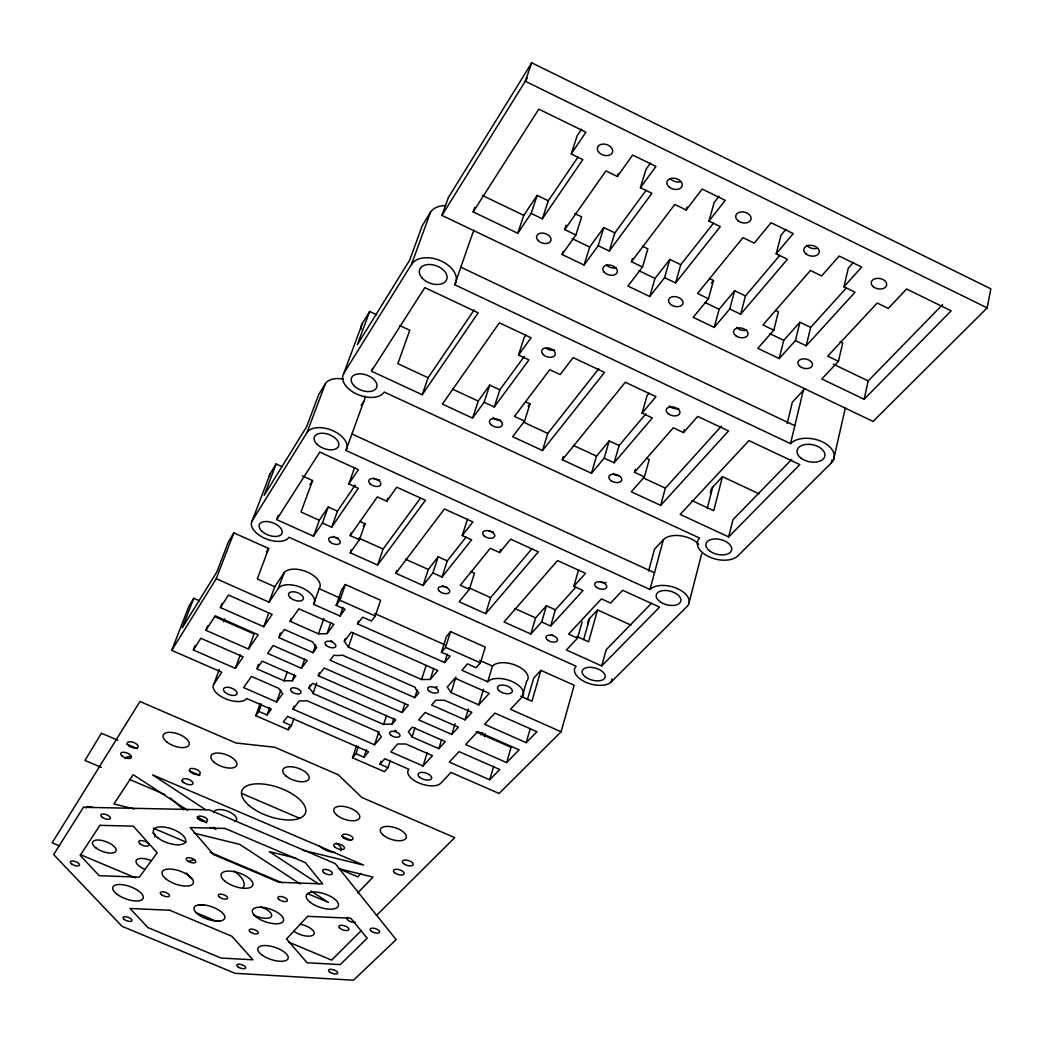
<?xml version="1.0" encoding="UTF-8"?>
<svg xmlns="http://www.w3.org/2000/svg" width="1043" height="1043" viewBox="0 0 1043 1043"><rect width="100%" height="100%" fill="white"/><g stroke="black" fill="none" stroke-linecap="round" stroke-linejoin="round"><path stroke-width="1.5" d="M987.173 307.881L990.85 288.833L531.721 62.802L448.321 197.635L441.932 215.406L873.056 421.411L987.173 307.881L525.281 81.237L531.721 62.802M840.058 341.609L842.731 342.899L838.455 361.295L821.806 378.974L864.125 399.26L868.206 380.93L942.598 304.608M376.836 314.817L369.665 311.453L362.39 323.317L343.799 373.355A22.411 13.416 20.4 0 0 356.771 394.098A22.411 13.416 20.4 0 0 384.267 392.09L699.566 538.045A21.955 12.659 13.6 0 0 709.057 556.806A21.955 12.659 13.6 0 0 737.962 555.815L831.323 462.936L832.04 459.807M833.579 459.676L845.351 407.878M775.718 310.553L778.417 311.857L773.789 330.175L757.805 348.31L779.199 358.557L795.418 340.579L806.2 345.781L855.038 292.209L843.917 286.799L848.324 268.103L853.539 262.262M445.439 205.575A23.663 15.658 20.2 0 0 430.446 212.355L411.555 264.296A24.015 15.436 20.1 0 1 441.632 261.219A24.015 15.436 20.1 0 1 454.722 284.726L790.516 443.627L803.293 390.447A23.246 14.654 11.4 0 1 805.509 388.544M787.191 423.458L792.38 402.09L803.293 390.447M806.2 345.781L810.659 327.411L846.394 287.881M795.418 340.579L799.929 322.235L810.659 327.411M779.199 358.557L783.749 340.331L799.929 322.235M728.653 536.923L799.825 464.591L748.978 440.602L680.153 514.421L728.653 536.923L732.981 519.662L791.637 459.481M759.082 493.821L722.46 476.677L713.725 510.692L691.978 500.575M709.396 278.533L713.477 280.502L708.471 298.754L693.178 317.333L714.233 327.424L729.748 308.989L740.647 314.23L787.439 259.29L776.201 253.814L780.998 235.21L785.992 229.225M688.797 603.819L701.639 553.885M707.193 508.567L712.773 487.016L722.46 476.677M740.647 314.23L745.471 295.951L779.708 255.405M729.748 308.989L734.637 290.723L745.471 295.951M649.998 589.517A21.082 11.721 14.4 0 1 677.637 588.734A21.082 11.721 14.4 0 1 687.05 606.465L611.172 681.966A19.778 10.391 15.5 0 1 585.697 682.174A19.778 10.391 15.5 0 1 576.114 666.229L288.989 537.249A20.234 10.912 20.7 0 1 264.687 538.266A20.234 10.912 20.7 0 1 252.237 520.744L306.968 432.636A21.538 12.373 20.6 0 1 333.278 430.889A21.538 12.373 20.6 0 1 345.95 450.459L649.998 589.517L663.361 539.739A20.795 11.942 14.2 0 1 680.336 535.724A20.795 11.942 14.2 0 1 698.68 544.211M646.412 458.281L649.228 459.598L644.418 476.886L634.509 472.283L673.296 427.799L683.478 432.584L684.273 429.651M714.233 327.424L719.135 309.276L734.637 290.723M648.59 571.095L654.509 549.166L663.361 539.739M611.172 681.966L612.006 678.876M644.418 476.886L631.315 491.761L660.662 505.386L665.343 488.176L721.287 426.274M582.137 621.928L577.522 638.16L566.362 649.998L601.72 665.916L606.179 649.763L651.51 603.245M390.421 760.269L388.022 767.674L380.03 764.193L384.763 758.756L408.856 769.252A17.77 8.461 17.5 0 0 418.686 782.889A17.77 8.461 17.5 0 0 440.824 783.202L450.967 772.446L499.075 793.488L561.108 731.769L574.198 685.264L540.926 670.362L533.716 678.041L527.432 699.54M634.509 472.283L635.33 469.402M630.898 625.083L597.561 609.933L588.604 641.823L576.857 636.517M642.397 246.2L647.886 248.847L642.514 267.021L627.925 286.069L649.75 296.525L664.574 277.634L675.577 282.927L720.296 226.605L708.953 221.077L714.142 202.551L718.927 196.41M583.637 639.568L589.621 618.408L597.561 609.933M675.577 282.927L680.766 264.713L713.516 223.163M563.259 456.638L562.32 459.754L591.472 473.274L604.184 458.164L614.144 462.792L652.331 417.943L642.097 413.132L647.09 395.545L649.059 393.185M573.819 586.309L585.514 573.337L557.536 560.573L504.03 621.954L530.809 634.001L541.656 621.98L550.639 626.035L583.037 590.507L573.819 586.309L578.591 569.791M664.574 277.634L669.828 259.433L680.766 264.713M642.514 267.021L631.458 261.702L674.769 204.428L686.19 209.982L687.076 206.905M614.144 462.792L619.112 445.53L645.93 413.784M604.184 458.164L609.203 440.902L619.112 445.53M526.193 742.681L536.976 731.717L494.943 713.099L484.539 724.272L526.193 742.681L530.222 728.783M550.639 626.035L555.371 609.816L575.892 587.118M649.75 296.525L655.017 278.442L669.828 259.433M540.926 670.362L531.943 701.196L520.705 696.202M561.108 731.769L510.47 709.305L522.035 697.037L526.65 681.327A19.113 9.909 16.7 0 0 516.833 665.773A19.113 9.909 16.7 0 0 492.518 666.086L479.65 660.349M506.611 762.576L519.114 749.865L477.707 731.599L465.634 744.559L506.611 762.576L511.083 747.323L476.103 731.899M591.472 473.274L596.492 456.13L609.203 440.902M489.702 779.76L499.78 769.512L459.037 751.625L449.298 762.068L489.702 779.76L493.717 766.188M541.656 621.98L546.441 605.774L555.371 609.816M530.809 634.001L535.594 617.899L546.441 605.774M631.458 261.702L632.371 258.677M484.382 736.762L485.269 733.777M562.998 251.493L562.034 254.492L584.067 265.052L598.187 245.692L609.295 251.037L651.901 193.294L640.428 187.701L646.021 169.266L650.571 162.982M478.75 704.872L489.232 693.373L455.009 678.172L447.304 687.011L451.058 692.591L478.75 704.872L483.483 689.345M358.544 621.002L357.566 623.831L444.631 662.579L450.12 656.138L441.424 652.253L446.43 636.543L450.563 631.602L485.256 647.142L480.406 662.905L476.143 667.742L467.486 663.87L461.906 670.271L487.733 681.77L492.518 666.086M465.1 719.839L471.879 712.408L444.357 700.231L435.752 700.27L431.593 705.042L465.1 719.839L468.411 709.071M609.295 251.037L614.862 232.902L646.073 190.321M525.685 401.894L529.987 403.902L524.551 421.085L512.608 436.678L542.477 450.537L547.758 433.445L598.76 368.74M598.187 245.692L603.806 227.57L614.862 232.902M470.602 571.434L474.474 573.194L469.363 589.347L459.155 601.759L485.647 613.675L490.64 597.6L531.969 548.683M451.788 734.441L458.399 727.18L425.088 712.499L418.673 719.866L451.788 734.441L455.087 723.764M469.363 589.347L460.263 585.253L490.301 548.305L499.636 552.555L500.575 549.557M438.816 748.678L445.257 741.599L412.337 727.127L408.361 731.691L412.076 736.945L438.816 748.678L441.632 739.604M574.719 213.528L581.655 216.879L575.905 234.975L564.732 229.603L605.905 170.896L617.43 176.502L618.382 173.438M423.041 765.979L432.441 755.654L405.857 744.011L397.644 743.972L390.76 751.873L423.041 765.979L427.265 752.524M584.067 265.052L589.712 247.048L603.806 227.57M451.058 692.591L455.908 677.09M441.424 652.253L445.544 647.351L450.563 631.602M444.631 662.579L447.33 654.039M345.285 638.538L344.32 641.354L348.401 647.103L421.581 679.528L430.251 679.449L433.719 668.589M412.076 736.945L414.971 727.884M421.581 679.528L426.065 665.603M396.809 570.338L395.832 573.259L423.041 585.501L432.923 572.907L442.049 577.027L471.605 539.805L462.232 535.541L467.551 519.114M564.732 229.603L566.193 225.079M414.775 697.624L418.869 692.8A18.878 9.543 17.7 0 1 415.049 687.259L342.313 655.082A19.022 9.687 19.2 0 1 333.838 655.213L330.057 660.206L414.775 697.624L417.239 689.945M380.03 764.193L380.995 761.234M442.049 577.027L447.291 560.886L466.025 537.132M319.393 672.683L318.337 675.708L402.05 712.552L405.01 703.425M518.527 355.024L531.096 337.776L499.388 322.808L442.388 404.097L472.57 418.1L484.121 402.259L494.252 406.979L528.957 359.926L518.527 355.024L524.186 337.567L525.972 335.09M494.252 406.979L499.832 389.821L524.238 356.55M310.032 685.068L308.976 688.08A18.305 8.97 19.4 0 1 313.004 693.491L383.615 724.468A18.161 8.839 18 0 1 391.894 724.468L393.863 718.431M484.121 402.259L489.754 385.115L499.832 389.821M294.074 706.202L293.018 709.175L374.567 744.806L378.974 731.378M432.923 572.907L438.203 556.779L447.291 560.886M383.615 724.468L386.588 715.42M474.734 207.44L473.17 211.912L517.745 233.267L531.135 213.424L542.347 218.821L582.789 159.631L571.199 153.986L577.209 135.642L581.525 129.202M472.57 418.1L478.216 401.073L489.754 385.115M388.022 767.674L384.476 771.703L352.521 757.805L355.963 753.711L363.994 757.205L366.445 749.813M542.347 218.821L548.305 200.778L577.939 157.141M423.041 585.501L428.321 569.478L438.203 556.779M352.521 757.805L356.458 745.993M355.963 753.711L358.427 746.319M531.135 213.424L537.145 195.393L548.305 200.778M517.745 233.267L523.769 215.353L537.145 195.393M357.566 623.831L362.638 617.143L371.438 621.054L375.297 616.009L380.63 600.312L345.389 584.536L341.648 589.712L336.172 605.344L344.998 609.281L340.031 616.022L313.63 604.275A19.491 10.143 19.9 0 0 301.896 587.796A19.491 10.143 19.9 0 0 278.259 588.539L269.081 602.163L216.227 578.709L171.717 650.35L221.82 672.253L213.789 684.182A18.057 8.696 20.1 0 0 225.197 698.641A18.057 8.696 20.1 0 0 246.683 698.523L271.258 709.24L267.034 714.976L258.886 711.43L255.77 715.694L288.168 729.8L291.401 725.589L293.996 718.21M348.401 647.103L353.225 633.075M351.256 549.83L350.226 552.738L377.618 565.058L383.12 549.061L420.433 498.15M372.468 368.362L371.438 371.178L422.193 394.736L428.099 377.749L474.174 309.914M359.835 521.304L365.089 523.677L359.444 539.752L350.213 535.581L377.331 496.898L386.81 501.214L387.853 498.241M454.722 284.726L472.909 232.628A23.663 15.658 20.2 0 0 474.083 230.164M313.004 693.491L316.668 682.969M340.031 616.022L342.991 607.521M291.14 618.486L290.123 621.276L318.48 633.844L327.007 633.675L330.944 622.449M336.172 605.344L339.901 600.22L345.389 584.536M318.48 633.844L323.904 618.434M312.991 652.67L316.707 647.638L312.561 641.927L284.387 629.464L278.716 637.547L312.991 652.67L315.677 645.03M288.168 729.8L289.211 726.854M292.275 680.753L295.821 675.942L262.158 661.158L256.787 668.837L284.126 680.831L292.275 680.753L294.413 674.73M301.466 668.289L307.19 660.532L273.136 645.513L267.608 653.387L301.466 668.289L304.686 659.202M350.213 535.581L351.243 532.66M313.63 604.275L319.184 588.708A19.4 10.208 19.9 0 0 307.542 572.177A19.4 10.208 19.9 0 0 283.983 572.998L274.765 586.727L269.081 602.163M348.792 483.913L358.388 469.689L319.784 452.062L276.643 519.61L313.539 536.219L322.417 523.038L331.687 527.223L358.31 488.254L348.792 483.913L354.646 467.59M267.034 714.976L269.668 707.597M276.591 702.004L282.731 693.686L278.65 688.315L251.467 676.412L243.619 687.598L276.591 702.004L280.841 690.114M284.126 680.831L287.346 671.822M331.687 527.223L337.463 511.174L355.246 484.995M322.417 523.038L328.232 506.989L337.463 511.174M255.77 715.694L260.02 703.934M258.886 711.43L261.545 704.051M313.539 536.219L319.327 520.274L328.232 506.989M345.95 450.459L363.746 401.451A21.238 12.594 20.7 0 0 364.881 396.079M279.276 636.021L280.384 632.971M257.334 667.337L258.429 664.339M222.042 603.428L220.451 607.587L263.736 626.713L268.794 612.958M278.259 588.539L283.983 572.998M207.648 625.826L205.914 630.337L248.469 649.059L254.049 633.961L214.597 616.569M302.392 475.908L312.6 480.549L300.997 511.996L319.327 520.274M195.093 645.513L193.372 649.985L235.301 668.341L240.281 654.913M369.665 311.453L357.306 344.803L409.716 260.059L422.219 225.744L430.446 212.355M306.968 432.636L325.351 383.733A21.238 12.594 20.7 0 1 343.499 379.144M213.789 684.182L219.33 669.423M277.177 518.162L278.272 515.268M199.565 600.833L193.776 598.278L182.329 627.717L216.827 571.942L228.508 541.656L233.88 532.895L268.677 548.475L257.282 578.943L274.765 586.727M223.645 621.797L224.753 618.838M252.237 520.744L270.202 473.665L276.134 463.992L281.962 466.638M276.134 463.992L264.179 495.373L306.564 426.848L318.728 394.528L325.351 383.733M216.227 578.709L233.88 532.895M171.717 650.35L188.926 606.205L193.776 598.278M343.799 373.355L413.211 261.637M441.932 215.406L527.341 77.925M193.372 649.985L200.856 638.277L243.149 656.842L235.301 668.341M205.914 630.337L215.197 615.8L258.221 634.783L248.469 649.059M220.451 607.587L228.456 595.045L272.145 614.392L263.736 626.713M371.438 371.178L424.814 287.607L478.163 312.783L422.193 394.736M473.17 211.912L538.814 109.137L585.905 132.174L571.199 153.986M266.291 552.177L268.677 548.475M309.967 484.63L312.6 480.549M361.165 405.44L363.746 401.451M290.123 621.276L298.872 608.799L333.877 624.353L327.007 633.675M363.238 526.298L365.089 523.677M350.226 552.738L359.444 539.752M386.81 501.214L396.77 487.198L425.414 500.275L377.618 565.058M562.034 254.492L575.905 234.975M617.43 176.502L632.671 155.042L655.93 166.424L640.428 187.701M293.018 709.175L299.263 700.922L307.359 700.883L377.566 731.625L381.347 736.84L374.567 744.806M308.976 688.08L312.587 683.308L395.805 719.879L391.894 724.468M318.337 675.708L324.164 668.015L408.374 705.133L402.05 712.552M344.32 641.354L351.322 632.11L437.838 670.545L430.251 679.449M395.832 573.259L444.448 508.958L472.896 521.943L462.232 535.541M528.149 406.327L529.987 403.902M686.19 209.982L702.213 189.057L725.224 200.321L708.953 221.077M542.477 450.537L604.51 372.416L573.155 357.619L560.143 374.593L549.765 369.717L514.473 416.392L524.551 421.085M562.32 459.754L625.344 382.246L655.93 396.679L642.097 413.132M711.443 283.005L713.477 280.502M499.636 552.555L510.653 539.179L538.344 551.812L485.647 613.675M776.201 253.814L793.228 233.58L771.038 222.72L754.245 243.123L742.955 237.635L697.519 293.487L708.471 298.754M363.994 757.205L368.661 751.729L287.581 716.372L283.279 722.056L291.401 725.589M683.478 432.584L697.741 416.418L728.535 430.942L660.662 505.386M843.917 286.799L861.701 267.073L839.159 256.043L821.61 275.939L810.437 270.489L762.941 324.96L773.789 330.175M480.536 734.793L482.713 732.473M361.034 873.434L357.801 876.837L339.862 869.184M357.697 893.004L373.016 877.098L338.467 868.61M601.72 665.916L659.567 607.13L622.645 590.286L610.611 603.05L601.433 598.878L568.565 634.131L577.522 638.16M864.125 399.26L951.151 310.814L906.576 289.015L888.297 308.415L877.228 303.018L827.725 356.132L838.455 361.295M361.517 930.356L331.596 960.108L288.794 942.142M376.471 915.467L454.709 837.633L361.778 797.439L338.232 774.766L274.791 747.27L235.901 742.981L139.958 701.483L52.15 842.809L59.607 845.938M220.086 921.412L215.275 920.747L195.771 912.586M134.404 808.977L113.935 803.97L133.178 774.662L187.662 810.32M209.969 827.49L216.266 829.042L213.541 827.255M302.496 850.162L363.616 865.129L152.63 774.897L205.458 809.629M194.037 833.135L239.655 844.348L300.188 883.956M296.056 858.193L269.342 851.636L318.063 883.669M80.494 854.699L135.681 877.867M153.282 828.194L186.215 842.157M210.164 852.314L282.027 882.769M307.476 893.564L328.441 902.443L310.957 890.996M101.262 767.387L84.952 760.438L101.419 733.216L117.833 740.256M129.41 779.408L164.977 794.583M197.101 818.299L204.428 821.415M126.777 744.102L137.233 748.587M189.448 770.999L199.891 775.484M241.676 793.41L299.863 818.377M341.648 836.303L350.591 840.15M319.184 588.708L339.614 597.835M374.672 613.48L445.178 644.952M339.901 600.22L375.297 616.009M445.544 647.351L480.406 662.905M358.714 538.058L383.12 549.061M405.505 559.178L428.321 569.478M468.659 587.678L490.64 597.6M514.864 608.538L535.594 617.899M351.934 433.979L654.482 572.776M428.099 377.749L397.852 363.668L409.782 330.24L399.756 325.546M452.479 389.091L478.216 401.073M523.703 422.246L547.758 433.445M573.298 445.335L596.492 456.13M643.44 477.981L665.343 488.176M460.85 267.191L794.818 425.727M482.296 195.419L523.769 215.353M572.177 238.625L589.712 247.048M639.098 270.802L655.017 278.442M705.185 302.561L719.135 309.276M769.551 333.512L783.749 340.331M833.37 364.19L868.206 380.93M197.192 816.552L206.736 822.797M170.374 797.986L183.711 809.811M181.912 780.842A4.563 2.034 20.1 0 1 183.125 782.719M334.725 852.314A12.021 5.319 18.3 0 1 319.354 845.743M336.224 843.122A12.021 5.319 18.3 0 1 340.605 850.697M213.789 812.562A11.994 5.28 19.5 0 1 228.586 811.571A11.994 5.28 19.5 0 1 234.91 821.584M125.095 758.457A12.242 5.463 20.7 0 1 130.518 756.553M86.321 807.96A5.463 2.321 20.8 0 1 92.762 807.491M355.259 922.39A5.332 2.242 17.9 0 1 348.505 920.578A5.332 2.242 17.9 0 1 347.723 917.318M300.123 924.189A12.294 5.059 18.3 0 1 313.63 934.684A12.294 5.059 18.3 0 1 293.644 931.125M203.789 905.089A12.268 5.019 19.4 0 1 198.483 904.868M144.69 869.197A12.464 5.163 20 0 1 136.411 860.071A12.464 5.163 20 0 1 150.987 860.566M260.476 906.915A12.333 5.098 18.8 0 1 271.154 916.797A12.333 5.098 18.8 0 1 253.553 914.802M152.839 833.031A5.424 2.308 20.1 0 1 154.664 836.89M192.577 879.262A31.368 13.155 19.3 0 1 186.345 872.991M188.653 861.479A31.368 13.155 19.3 0 1 193.568 860.045M233.932 871.061A31.368 13.155 19.3 0 1 242.784 888.088M817.386 248.26A7.796 5.332 11.3 0 1 806.813 245.34M746.619 330.162A7.392 4.824 13.1 0 1 736.58 327.359M681.027 181.599A7.822 5.476 15.1 0 1 670.375 178.653M616.478 267.673A7.418 4.941 16.3 0 1 606.387 264.857M790.516 443.627A23.585 14.446 11.7 0 1 822.223 441.802A23.585 14.446 11.7 0 1 831.323 462.936M361.217 329.145A22.099 13.637 20.6 0 1 362.39 323.317M710.518 493.3A21.655 12.868 13.3 0 1 712.773 487.016M500.64 420.446A6.714 4.055 17.9 0 1 493 417.604M554.746 350.005A7.04 4.446 17.2 0 1 546.428 348.388M619.529 475.699A6.675 3.976 15.5 0 1 613.128 473.887M678.863 408.569A7.001 4.355 14.5 0 1 669.358 405.883M588.004 623.649A19.543 10.599 15.3 0 1 589.621 618.408M269.303 476.416A19.973 11.121 20.8 0 1 270.202 473.665M379.665 479.936A6.349 3.624 19.5 0 1 373.603 478.202M493.104 531.695A6.297 3.559 17.5 0 1 488.45 530.731M606.087 582.45A6.258 3.494 15.5 0 1 600.025 581.642M337.841 538.019A6.089 3.325 19.7 0 1 333.473 536.415M446.912 587.183A6.036 3.272 17.9 0 1 445.387 586.857M443.914 586.322A6.036 3.272 17.9 0 1 442.584 585.592M552.738 635.239A5.997 3.22 16.1 0 1 551.278 634.705M487.733 681.77A19.191 9.843 16.7 0 1 512.126 681.548A19.191 9.843 16.7 0 1 522.035 697.037M437.173 686.946A5.658 2.868 17.7 0 1 435.805 686.855M396.236 730.869A5.437 2.66 18 0 1 394.906 730.387M332.182 641.262A5.697 2.907 19.2 0 1 330.8 640.754M83.44 807.282L53.649 854.569L122.07 926.34L235.014 973.302L353.486 980.198L396.157 939.639L335.194 863.578L209.343 809.863L83.44 807.282M99.919 825.339L80.181 855.416L99.228 875.69L139.384 877.163L157.167 852.796L133.321 826.173L99.919 825.339M307.594 916.341L286.538 938.961L307.124 962.767L340.279 964.579L367.149 938.231L350.813 918.257L307.594 916.341M225.066 828.429L190.204 827.568L213.515 854.53L279.016 882.287L322.717 883.903L305.325 862.626L225.066 828.429M169.735 910.239L130.023 908.492L147.963 927.592L221.09 958.048L252.954 959.795L231.872 936.249L169.735 910.239M161.574 894.751A4.876 1.982 19.7 0 0 169.37 896.146A4.876 1.982 19.7 0 0 163.764 891.908A4.876 1.982 19.7 0 0 161.574 894.751M117.103 894.307A16.14 6.506 20 0 0 142.774 898.962A16.14 6.506 20 0 0 124.117 884.959A16.14 6.506 20 0 0 117.103 894.307M261.61 954.71A15.932 6.388 18.5 0 0 287.464 959.508A15.932 6.388 18.5 0 0 269.915 946.027A15.932 6.388 18.5 0 0 261.61 954.71M310.084 902.208A16.844 7.132 18.2 0 0 337.58 907.11A16.844 7.132 18.2 0 0 319.367 892.508A16.844 7.132 18.2 0 0 310.084 902.208M157.806 837.751A17.053 7.288 19.9 0 0 185.106 842.496A17.053 7.288 19.9 0 0 165.654 827.282A17.053 7.288 19.9 0 0 157.806 837.751M124.339 919.509A4.733 1.864 19.9 0 0 131.861 920.878A4.733 1.864 19.9 0 0 126.359 916.823A4.733 1.864 19.9 0 0 124.339 919.509M71.68 863.982A4.902 1.982 20.6 0 0 79.398 865.351A4.902 1.982 20.6 0 0 73.623 861.062A4.902 1.982 20.6 0 0 71.68 863.982M102.214 817.269A5.124 2.177 20.6 0 0 110.31 818.664A5.124 2.177 20.6 0 0 104.326 814.075A5.124 2.177 20.6 0 0 102.214 817.269M198.978 819.472A5.228 2.282 19.7 0 0 207.374 820.893A5.228 2.282 19.7 0 0 201.455 816.2A5.228 2.282 19.7 0 0 198.978 819.472M371.191 931.086A5.006 2.099 17.6 0 0 379.404 932.559A5.006 2.099 17.6 0 0 374.072 928.283A5.006 2.099 17.6 0 0 371.191 931.086M329.601 972.011A4.785 1.917 17.9 0 0 337.424 973.458A4.785 1.917 17.9 0 0 332.235 969.442A4.785 1.917 17.9 0 0 329.601 972.011M237.96 966.822A4.694 1.838 18.7 0 0 245.535 968.243A4.694 1.838 18.7 0 0 240.294 964.293A4.694 1.838 18.7 0 0 237.96 966.822M323.695 872.587A5.176 2.242 18.3 0 0 332.143 874.047A5.176 2.242 18.3 0 0 326.524 869.51A5.176 2.242 18.3 0 0 323.695 872.587M219.525 897.11A4.941 2.047 19.2 0 0 227.478 898.518A4.941 2.047 19.2 0 0 221.924 894.242A4.941 2.047 19.2 0 0 219.525 897.11M250.255 931.934A4.837 1.969 18.8 0 0 258.09 933.355A4.837 1.969 18.8 0 0 252.693 929.222A4.837 1.969 18.8 0 0 250.255 931.934M279.068 899.522A5.006 2.099 18.6 0 0 287.203 900.969A5.006 2.099 18.6 0 0 281.688 896.628A5.006 2.099 18.6 0 0 279.068 899.522M187.518 860.84A5.046 2.125 19.6 0 0 195.615 862.248A5.046 2.125 19.6 0 0 189.878 857.802A5.046 2.125 19.6 0 0 187.518 860.84M165.563 878.597A16.532 6.858 19.7 0 0 192.46 884.36A16.532 6.858 19.7 0 0 175.172 869.706A16.532 6.858 19.7 0 0 165.563 878.597M256.239 916.993A16.414 6.779 18.7 0 0 282.849 921.816A16.414 6.779 18.7 0 0 264.739 907.684A16.414 6.779 18.7 0 0 256.239 916.993M198.144 914.398A16.193 6.584 19.2 0 0 224.206 919.157A16.193 6.584 19.2 0 0 205.966 905.194A16.193 6.584 19.2 0 0 198.144 914.398M225.184 881.374A16.753 7.053 19.1 0 0 252.237 886.185A16.753 7.053 19.1 0 0 233.554 871.531A16.753 7.053 19.1 0 0 225.184 881.374M122.214 756.123A5.737 2.568 20.8 0 0 131.314 757.609A5.737 2.568 20.8 0 0 124.665 752.329A5.737 2.568 20.8 0 0 122.214 756.123M394.606 872.73A5.606 2.477 17.5 0 0 403.837 874.321A5.606 2.477 17.5 0 0 397.918 869.393A5.606 2.477 17.5 0 0 394.606 872.73M128.837 745.706A5.789 2.607 20.8 0 0 138.028 747.192A5.789 2.607 20.8 0 0 131.327 741.834A5.789 2.607 20.8 0 0 128.837 745.706M340.031 928.4A5.293 2.203 17.9 0 0 348.688 929.952A5.293 2.203 17.9 0 0 342.991 925.415A5.293 2.203 17.9 0 0 340.031 928.4M403.576 863.591A5.658 2.516 17.4 0 0 412.898 865.168A5.658 2.516 17.4 0 0 406.939 860.188A5.658 2.516 17.4 0 0 403.576 863.591M95.969 847.933A12.516 5.189 20.5 0 0 115.786 851.414A12.516 5.189 20.5 0 0 101.197 840.332A12.516 5.189 20.5 0 0 95.969 847.933M166.684 741.873A13.794 6.323 20.4 0 0 188.744 745.432A13.794 6.323 20.4 0 0 173.047 732.629A13.794 6.323 20.4 0 0 166.684 741.873M383.237 835.104A13.546 6.141 17.7 0 0 405.531 838.859A13.546 6.141 17.7 0 0 391.255 826.747A13.546 6.141 17.7 0 0 383.237 835.104M286.03 776.018A13.82 6.388 19 0 0 308.506 779.682A13.82 6.388 19 0 0 293.396 767.009A13.82 6.388 19 0 0 286.03 776.018M214.284 762.368A13.728 6.297 19.8 0 0 236.409 765.979A13.728 6.297 19.8 0 0 221.025 753.32A13.728 6.297 19.8 0 0 214.284 762.368M336.785 815.105A13.585 6.193 18.3 0 0 359.04 818.82A13.585 6.193 18.3 0 0 344.451 806.565A13.585 6.193 18.3 0 0 336.785 815.105M140.166 843.983A5.384 2.269 20.1 0 0 148.732 845.469A5.384 2.269 20.1 0 0 142.526 840.697A5.384 2.269 20.1 0 0 140.166 843.983M183.685 782.433A5.697 2.542 20.1 0 0 192.812 783.945A5.697 2.542 20.1 0 0 186.332 778.743A5.697 2.542 20.1 0 0 183.685 782.433M190.843 772.315A5.75 2.594 20 0 0 200.06 773.815A5.75 2.594 20 0 0 193.542 768.548A5.75 2.594 20 0 0 190.843 772.315M334.999 847.216A5.632 2.49 18.2 0 0 344.203 848.78A5.632 2.49 18.2 0 0 338.128 843.774A5.632 2.49 18.2 0 0 334.999 847.216M343.46 837.79A5.684 2.542 18.2 0 0 352.756 839.354A5.684 2.542 18.2 0 0 346.641 834.296A5.684 2.542 18.2 0 0 343.46 837.79M249.486 805.861A33.676 15.176 19.1 0 0 304.191 815.183A33.676 15.176 19.1 0 0 267.36 784.636A33.676 15.176 19.1 0 0 249.486 805.861M738.183 220.868A7.822 5.398 13.2 0 0 750.947 219.552A7.822 5.398 13.2 0 0 741.104 211.951A7.822 5.398 13.2 0 0 738.183 220.868M873.486 286.903A7.809 5.241 9.8 0 0 886.472 285.782A7.809 5.241 9.8 0 0 877.007 278.39A7.809 5.241 9.8 0 0 873.486 286.903M598.708 152.161A7.875 5.541 17.2 0 0 611.993 153.282A7.875 5.541 17.2 0 0 604.327 144.103A7.875 5.541 17.2 0 0 598.708 152.161M670.962 304.66A7.418 4.876 14.7 0 0 682.904 303.63A7.418 4.876 14.7 0 0 673.439 296.59A7.418 4.876 14.7 0 0 670.962 304.66M806.174 254.049A7.822 5.332 11.4 0 0 819.055 252.836A7.822 5.332 11.4 0 0 809.407 245.34A7.822 5.332 11.4 0 0 806.174 254.049M735.863 335.781A7.405 4.811 13.1 0 0 747.909 334.829A7.405 4.811 13.1 0 0 738.613 327.88A7.405 4.811 13.1 0 0 735.863 335.781M537.94 240.333A7.47 4.98 18 0 0 550.456 241.52A7.47 4.98 18 0 0 542.999 233.084A7.47 4.98 18 0 0 537.94 240.333M669.489 187.336A7.849 5.476 15.1 0 0 682.135 185.928A7.849 5.476 15.1 0 0 672.096 178.223A7.849 5.476 15.1 0 0 669.489 187.336M604.145 272.08A7.444 4.928 16.3 0 0 616.7 273.305A7.444 4.928 16.3 0 0 609.477 265A7.444 4.928 16.3 0 0 604.145 272.08M800.137 366.588A7.392 4.746 11.7 0 0 812.288 365.715A7.392 4.746 11.7 0 0 803.162 358.857A7.392 4.746 11.7 0 0 800.137 366.588M611.133 480.758A6.688 3.963 15.5 0 0 621.758 480.223A6.688 3.963 15.5 0 0 613.115 474.187A6.688 3.963 15.5 0 0 611.133 480.758M490.758 424.436A6.727 4.042 17.9 0 0 501.97 425.74A6.727 4.042 17.9 0 0 495.125 418.634A6.727 4.042 17.9 0 0 490.758 424.436M542.934 354.32A7.053 4.446 17.2 0 0 554.759 355.598A7.053 4.446 17.2 0 0 547.731 347.958A7.053 4.446 17.2 0 0 542.934 354.32M668.563 414.006A7.014 4.341 14.5 0 0 679.84 413.289A7.014 4.341 14.5 0 0 670.884 406.835A7.014 4.341 14.5 0 0 668.563 414.006M801.259 458.32A14.159 8.67 11.7 0 0 824.518 457.121A14.159 8.67 11.7 0 0 807.139 444.318A14.159 8.67 11.7 0 0 801.259 458.32M710.114 551.265A13.168 7.588 13.6 0 0 731.443 550.548A13.168 7.588 13.6 0 0 714.872 538.918A13.168 7.588 13.6 0 0 710.114 551.265M354.164 385.806A13.442 8.044 20.4 0 0 376.197 388.348A13.442 8.044 20.4 0 0 361.869 373.942A13.442 8.044 20.4 0 0 354.164 385.806M422.298 278.233A14.406 9.257 20.1 0 0 446.117 280.658A14.406 9.257 20.1 0 0 431.15 264.583A14.406 9.257 20.1 0 0 422.298 278.233M370.096 483.822A6.362 3.611 19.5 0 0 380.526 485.138A6.362 3.611 19.5 0 0 373.759 478.568A6.362 3.611 19.5 0 0 370.096 483.822M483.835 535.659A6.31 3.546 17.5 0 0 494.33 537.028A6.31 3.546 17.5 0 0 487.889 530.639A6.31 3.546 17.5 0 0 483.835 535.659M596.779 587.535A6.271 3.481 15.5 0 0 606.726 587.261A6.271 3.481 15.5 0 0 598.591 581.772A6.271 3.481 15.5 0 0 596.779 587.535M330.031 541.93A6.102 3.312 19.7 0 0 339.992 543.26A6.102 3.312 19.7 0 0 333.395 537.106A6.102 3.312 19.7 0 0 330.031 541.93M439.39 591.159A6.049 3.259 17.9 0 0 449.403 592.541A6.049 3.259 17.9 0 0 443.119 586.557A6.049 3.259 17.9 0 0 439.39 591.159M548.07 640.454A6.01 3.207 16.2 0 0 557.51 640.298A6.01 3.207 16.2 0 0 549.622 635.122A6.01 3.207 16.2 0 0 548.07 640.454M317.098 444.318A12.92 7.418 20.6 0 0 338.18 446.899A12.92 7.418 20.6 0 0 324.217 433.366A12.92 7.418 20.6 0 0 317.098 444.318M660.402 601.967A12.646 7.027 14.4 0 0 680.701 601.498A12.646 7.027 14.4 0 0 664.587 590.481A12.646 7.027 14.4 0 0 660.402 601.967M262.002 531.33A12.138 6.545 20.7 0 0 281.649 533.964A12.138 6.545 20.7 0 0 268.273 521.669A12.138 6.545 20.7 0 0 262.002 531.33M586.283 677.546A11.864 6.232 15.5 0 0 605.07 677.402A11.864 6.232 15.5 0 0 589.686 667.285A11.864 6.232 15.5 0 0 586.283 677.546M290.371 597.782A7.796 4.055 19.9 0 0 303.031 599.556A7.796 4.055 19.9 0 0 294.504 591.876A7.796 4.055 19.9 0 0 290.371 597.782M498.984 690.57A7.679 3.937 16.7 0 0 511.761 692.461A7.679 3.937 16.7 0 0 503.991 685.173A7.679 3.937 16.7 0 0 498.984 690.57M225.197 692.448A7.223 3.481 20.1 0 0 236.826 694.234A7.223 3.481 20.1 0 0 228.743 687.389A7.223 3.481 20.1 0 0 225.197 692.448M419.508 777.152A7.105 3.39 17.5 0 0 431.254 779.017A7.105 3.39 17.5 0 0 423.823 772.511A7.105 3.39 17.5 0 0 419.508 777.152M428.751 690.779A5.658 2.868 17.7 0 0 438.112 692.174A5.658 2.868 17.7 0 0 432.206 686.802A5.658 2.868 17.7 0 0 428.751 690.779M326.29 645.448A5.71 2.907 19.2 0 0 335.611 646.803A5.71 2.907 19.2 0 0 329.432 641.276A5.71 2.907 19.2 0 0 326.29 645.448M291.844 691.731A5.489 2.686 19.4 0 0 300.775 693.087A5.489 2.686 19.4 0 0 294.752 687.872A5.489 2.686 19.4 0 0 291.844 691.731M390.734 735.041A5.45 2.647 18 0 0 399.704 736.436A5.45 2.647 18 0 0 393.941 731.352A5.45 2.647 18 0 0 390.734 735.041"/></g></svg>
